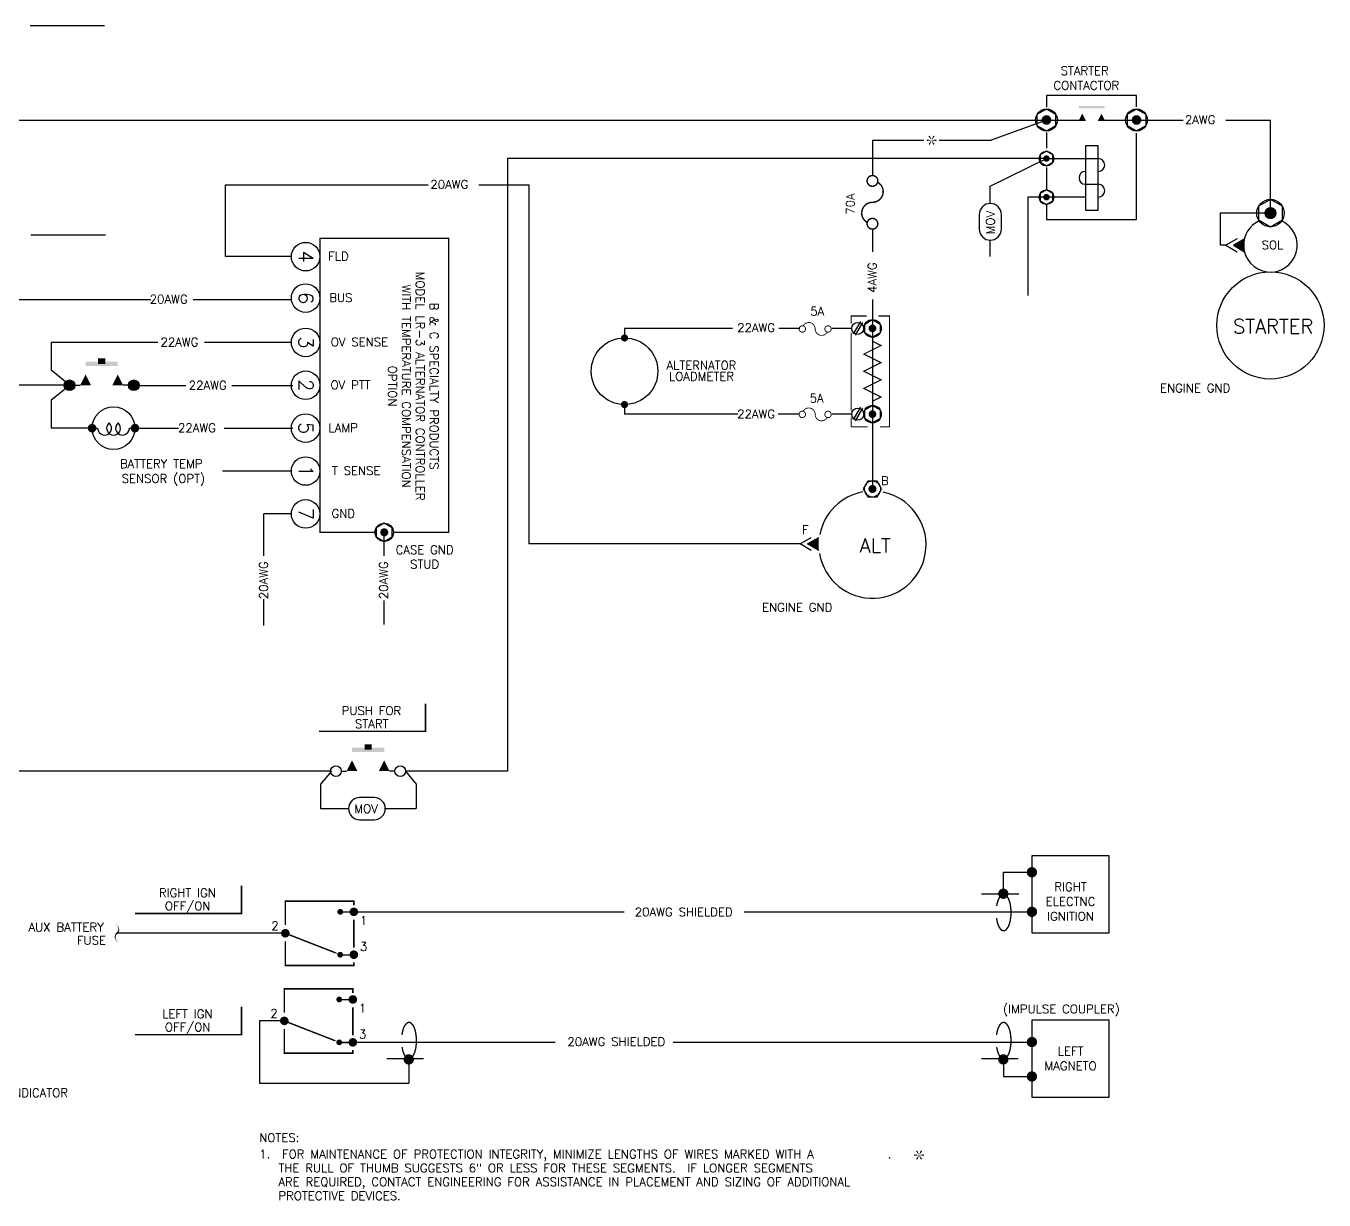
# Model space of a CAD drawing. Extents: x 0.7 to 32.5, y -19.5 to 25.
# Drawn here: x 7.57 to 16.66, y 2.59 to 10.8 of the extents above; entities that cross this region are included whole.
import ezdxf
from ezdxf.enums import TextEntityAlignment as Align

# ---------------------------------------------------------------- set-up
doc = ezdxf.new("R2010")
doc.units = 0
doc.header["$LTSCALE"] = 0.5
doc.linetypes.add('HIDDEN', pattern=[0])
doc.layers.get('0').update_dxf_attribs({"linetype": 'CONTINUOUS'})
doc.styles.get("Standard").update_dxf_attribs({"font": 'ROMANS'})

# ---------------------------------------------------------------- blocks, each defined once
blk = doc.blocks.new('LAMP')
at = {"color": 0}
for p, q in [((0, 0), (0.03877701951980583, 0)), ((0.2612229804801958, 0), (0.3000000000000007, 0))]:
    blk.add_line(p, q, dxfattribs=at)
at = {"color": 0, "const_width": 0.03}
for points in [[(-0.01499999999999968, 0, 1), (0.01499999999999968, 0, 1)], [(0.285000000000001, 0, 1), (0.3150000000000004, 0, 1)]]:
    blk.add_lwpolyline(points, format="xyb", close=True, dxfattribs=at)
at = {"color": 0}
blk.add_circle((0.1500000000000004, 0), 0.15, dxfattribs=at)
for centre, start, end in [((0.08719172867000857, 0), 180, 49.56020690844326), ((0.1500000000000004, 0), 130.4397930915567, 49.56020690844189), ((0.212808271329993, 0), 130.4397930915589, 0)]:
    blk.add_arc(centre, 0.04841470915020239, start, end, dxfattribs=at)
blk = doc.blocks.new('SPADETERM')
at = {"color": 0}
for p, q in [((0, 0), (-0.09778629398190475, 0.0564569431535098)), ((-0.09778629398190475, -0.0564569431535098), (0, 0)), ((0.06509466086077254, 0), (-0.03269163312113221, 0.0564569431535098)), ((-0.03269163312113221, -0.0564569431535098), (0.06509466086077254, 0))]:
    blk.add_line(p, q, dxfattribs=at)
blk = doc.blocks.new('SPADTERM')
at = {"color": 0, "xscale": 0.8, "yscale": 0.8, "zscale": 0.8, "rotation": 270}
blk.add_blockref('SPADETERM', (0, 0.05207572868861732), dxfattribs=at)
blk = doc.blocks.new('FUSE')
at = {"color": 0, "const_width": 0.01}
blk.add_lwpolyline([(0.1404259733037172, -0.03625724772812688, -729.2147678623838), (0.1406250000000036, -0.03630921887069505, -0.7745966692415445), (0, 0, 0.7745966692414826), (-0.1406250000000036, 0.03630921887069505, 55.55771820439573), (-0.1380376597728556, 0.03554085559310494, 55.55771820439573)], format="xyb", dxfattribs=at)
blk = doc.blocks.new('DOT')
at = {"color": 0, "const_width": 0.025}
blk.add_lwpolyline([(-0.01249999999999929, 0, 1), (0.01249999999999929, 0, 1)], format="xyb", close=True, dxfattribs=at)
blk = doc.blocks.new('PB')
at = {"color": 0}
for p, q in [((0.03749999999999964, 0), (0.07499999999999929, 0)), ((0.4124999999999996, 0), (0.375, 0))]:
    blk.add_line(p, q, dxfattribs=at)
for centre in [(0, 0), (0.4500000000000002, 0)]:
    blk.add_circle(centre, 0.03749999999999964, dxfattribs=at)
for points in [[(0.07499999999999929, 0), (0.1499999999999995, 0), (0.1124999999999998, 0.07500000000000018)], [(0.375, 0), (0.375, 0), (0.2999999999999998, 0), (0.3374999999999995, 0.07500000000000018)]]:
    blk.add_solid(points, dxfattribs=at)
for points in [[(0.1999999999999993, 0.1500000000000004), (0.25, 0.1500000000000004), (0.1999999999999993, 0.1875), (0.25, 0.1875)], [(0.3374999999999995, 0.1350000000000007), (0.3374999999999995, 0.165), (0.1124999999999998, 0.1350000000000007), (0.1124999999999998, 0.165)]]:
    blk.add_trace(points, dxfattribs=at)
blk = doc.blocks.new('CUTOFF')
at = {"color": 0}
blk.add_lwpolyline([(-0.1278728342885813, -0.02914608058412682, 0, 0.02, -0.591879645207404), (0, 0, 0.02, 0, 0.591879645207404), (0.1278728342885955, 0.02914608058414103, 0, 0, 0.591879645207404)], format="xyseb", dxfattribs=at)
blk = doc.blocks.new('STAR')
at = {"color": 0}
for points in [[(-6.661338147750939e-16, 0, 0, 0.01, 0), (-0.03000000000000069, 0, 0, 0, 0)], [(-9.992007221626409e-16, 0, 0, 0.01, 0), (-0.01500000000000112, 0.02598076211353373, 0, 0, 0)], [(-5.551115123125783e-16, -8.881784197001252e-16, 0, 0.01, 0), (-0.01500000000000079, -0.02598076211353373, 0, 0, 0)], [(-6.661338147750939e-16, 8.881784197001252e-16, 0, 0.01, 0), (0.01499999999999946, 0.02598076211353373, 0, 0, 0)], [(-8.881784197001252e-16, 0, 0, 0.01, 0), (0.01499999999999924, -0.02598076211353373, 0, 0, 0)], [(-6.661338147750939e-16, 0, 0, 0.01, 0), (0.02999999999999936, 0, 0, 0, 0)]]:
    blk.add_lwpolyline(points, format="xyseb", dxfattribs=at)
at = {"color": 0, "const_width": 0.005}
for points in [[(-0.02750000000000075, 0, 1), (-0.03250000000000064, 0, 1)], [(-0.01375000000000115, 0.02381569860407229, 1), (-0.0162500000000011, 0.02814582562299428, 1)], [(0.01374999999999948, 0.02381569860407318, 1), (0.01624999999999943, 0.02814582562299517, 1)], [(0.02749999999999941, 0, 1), (0.03249999999999931, 0, 1)], [(-0.01375000000000082, -0.02381569860407318, 1), (-0.01625000000000076, -0.02814582562299517, 1)], [(0.01374999999999926, -0.02381569860407229, 1), (0.01624999999999921, -0.02814582562299428, 1)]]:
    blk.add_lwpolyline(points, format="xyb", close=True, dxfattribs=at)

msp = doc.modelspace()

# ---------------------------------------------------------------- linework, layer by layer
at = {"color": 0}
for p, q in [((8.123872014132495, 10.80349071395825), (7.60221872022795, 10.80349071395825)), ((6.589930838815071, 10.14544232639439), (14.7136135484173, 10.14544232639439)), ((14.7136135484173, 10.14544232639439), (14.3270994927853, 10.00379698492486)), ((14.73470470707383, 10.14544232639439), (14.98621853773771, 10.14544232639439)), ((15.07621853773762, 10.14544232639439), (15.34361354841731, 10.14544232639439)), ((15.34361354841731, 10.14544232639439), (15.67099876689758, 10.14544232639439)), ((15.96898417381218, 10.14544232639439), (16.28061018959167, 10.14544232639439)), ((16.28061018959167, 9.493880837359157), (16.28061018959167, 10.14544232639439)), ((13.49607577191827, 10.00379698492486), (13.49607577191827, 9.756133926315684)), ((13.49607577191827, 10.00379698492486), (13.85525697025149, 10.00379698492486)), ((13.96384653230179, 10.00379698492486), (14.3270994927853, 10.00379698492486)), ((14.98621853773771, 9.965442326394033), (14.98621853773771, 9.515442326394478)), ((15.07621853773762, 9.965442326394033), (14.98621853773771, 9.965442326394033)), ((15.07621853773762, 9.515442326394478), (15.07621853773762, 9.965442326394033)), ((14.7136135484173, 9.875442326394388), (10.94281898990722, 9.875442326394388)), ((10.94281898990722, 9.875442326394388), (10.94281898990723, 5.589172728789389)), ((14.32066720825444, 9.682495719180146), (14.7136135484173, 9.875442326394388)), ((14.71421596212135, 9.875442326394118), (15.07621853773762, 9.875442326394118)), ((8.97055636858898, 9.18913375323713), (8.97055636858898, 9.692582965763606)), ((8.97055636858898, 9.692582965763606), (10.38864495679197, 9.692582965763606)), ((10.74084218722348, 9.692582965763606), (11.09281898990722, 9.692582965763606)), ((11.09281898990722, 9.692582965763606), (11.09281898990722, 7.178868760886162)), ((14.32066720825444, 9.56155418296666), (14.32066720825444, 9.682495719180146)), ((14.98621853773771, 9.6954423263943), (15.07621853773762, 9.6954423263943)), ((14.7136135484173, 9.605442326394389), (14.58396485713442, 9.605442326394389)), ((14.58396485713442, 9.605442326394389), (14.58396485713442, 8.91719138529905)), ((14.98621853773772, 9.605442326394389), (14.7136135484173, 9.605442326394392)), ((14.24267443586672, 9.483561410578943), (14.24267443586672, 9.3822796242737)), ((14.39865998064216, 9.3822796242737), (14.39865998064216, 9.483561410578943)), ((14.98621853773771, 9.515442326394478), (15.07621853773762, 9.515442326394478)), ((16.28061018959167, 9.493880837359157), (15.92864713123955, 9.493880837359157)), ((15.92864713123955, 9.493880837359157), (15.92864713123955, 9.26888083735938)), ((13.49607577191827, 9.382864092003661), (13.49607577191827, 9.222608413601218)), ((8.12900334199572, 9.339133753237128), (7.607350048091175, 9.339133753237128)), ((14.32066720825444, 9.189506624339394), (14.32066720825444, 9.304286851885983)), ((15.9689125646865, 9.26888083735938), (15.92864713123955, 9.26888083735938)), ((9.430259025987999, 9.18913375323713), (8.97055636858898, 9.18913375323713)), ((6.900147770086996, 8.889133753237129), (8.448105634238674, 8.889133753237129)), ((8.743099615170689, 8.889133753237129), (9.430259025987999, 8.889133753237129)), ((13.49607577191827, 8.888282910663658), (13.49607577191827, 7.563410230455504)), ((13.41226109704534, 8.736174598031027), (13.3617604443506, 8.648704901748333)), ((13.4261175035059, 8.728174598031028), (13.37561685081115, 8.640704901748334)), ((11.76141684326764, 8.687163324725631), (11.76141684326764, 8.620146591067684)), ((12.51600633064896, 8.687163324725631), (11.76141684326764, 8.687163324725631)), ((12.988821722833, 8.687163324725631), (12.84080995376989, 8.687163324725631)), ((13.3511862967288, 8.687163324725631), (13.21495084733619, 8.687163324725631)), ((7.749429962630018, 8.589133753237128), (7.749429962630018, 8.394307402835377)), ((8.495179141834209, 8.589133753237128), (7.749429962630018, 8.589133753237128)), ((9.430259025987999, 8.589133753237128), (8.821555461163246, 8.589133753237128)), ((7.849160624395493, 8.312888003296862), (7.749429962630018, 8.394307402835377)), ((7.840709475578562, 8.289172728789392), (5.934867744822188, 8.289172728789392)), ((7.849160624395493, 8.265457454281918), (7.749429962630018, 8.184038054743404)), ((7.915709475578204, 8.289172728789392), (7.953209475578204, 8.289172728789392)), ((8.290709475578204, 8.289172728789392), (8.253209475578204, 8.289172728789392)), ((8.365625127768768, 8.286658972406062), (8.692887873735453, 8.286658972406062)), ((9.012987725385084, 8.286658972406062), (9.44008843571524, 8.286658972406062)), ((7.749429962630018, 8.184038054743404), (7.749429962630018, 7.989133753237135)), ((11.76141684326764, 8.154180058383577), (11.76141684326764, 8.087163324725632)), ((12.55300927291474, 8.087163324725632), (11.76141684326764, 8.087163324725632)), ((12.98471029419747, 8.087163324725632), (12.83669852513436, 8.087163324725632)), ((13.3511862967288, 8.087163324725632), (13.21495084733619, 8.087163324725632)), ((13.41226109704534, 8.136174598031028), (13.3617604443506, 8.048704901748334)), ((13.4261175035059, 8.128174598031029), (13.37561685081115, 8.040704901748333)), ((8.03618874744757, 7.989133753237135), (7.749429962630018, 7.989133753237135)), ((8.33618874744757, 7.989133753237135), (8.639537898460514, 7.989133753237135)), ((8.959637750110147, 7.989133753237135), (9.44008843571524, 7.989133753237135)), ((8.948671701496542, 7.689904381346058), (9.428957347214167, 7.689904381346058)), ((9.430259025987999, 7.38913375323713), (9.238522868178283, 7.38913375323713)), ((9.238522868178283, 7.09650064534182), (9.238522868178283, 7.38913375323713)), ((10.08023967190742, 7.09650064534182), (10.08023967190742, 7.260062940905091)), ((12.99003292902016, 7.178868760886162), (11.09281898990722, 7.178868760886162)), ((9.238522868178283, 6.608212560386492), (9.238522868178283, 6.791792671793879)), ((10.08023967190742, 6.616299096828418), (10.08023967190742, 6.782960534685255)), ((9.710281500903912, 5.589172728789389), (5.934867744822188, 5.589172728789388)), ((9.710281500903912, 5.589172728789389), (9.634603918970988, 5.497866763878436)), ((10.94281898990723, 5.589172728789389), (10.22807553999902, 5.589172728789389)), ((10.22807553999902, 5.589172728789389), (10.30375312193195, 5.497866763878436)), ((9.634603918970988, 5.497866763878436), (9.63460391897099, 5.326742765366543)), ((10.30375312193195, 5.497866763878436), (10.30375312193195, 5.326742765366542)), ((10.00922605757601, 5.404735537754261), (9.90794427127077, 5.404735537754261)), ((9.63460391897099, 5.326742765366543), (9.829951498883053, 5.326742765366542)), ((10.08721882996373, 5.326742765366542), (10.30375312193195, 5.326742765366542)), ((9.90794427127077, 5.248749992978823), (10.00922605757601, 5.248749992978823)), ((14.41196583468384, 4.881686708104093), (14.61182112834391, 4.881686708104093)), ((14.41196583468384, 4.738390211487111), (14.41196583468384, 4.881686708104093)), ((14.5202317080759, 4.727493097038382), (14.25862614459744, 4.727493097038382)), ((9.772165331784926, 4.604749211891541), (9.867436875250846, 4.604749211891541)), ((9.867436875250846, 4.604749211891541), (11.7590273026849, 4.604749211891541)), ((12.59865706654776, 4.604749211891541), (14.6118211283439, 4.604749211891541)), ((9.387865484116023, 4.454788187443799), (8.21010603980645, 4.454788187443799)), ((9.772165331784926, 4.304749211891542), (9.867436875250846, 4.304749211891543)), ((9.76525954042384, 3.991390820671469), (9.860531083889759, 3.991390820671469)), ((9.380959692754937, 3.841429796223728), (9.208100189567734, 3.841429796223728)), ((9.208100189567734, 3.841429796223728), (9.208100189567734, 3.405529396581698)), ((9.76525954042384, 3.691390820671471), (9.860531083889759, 3.691390820671471)), ((9.770745388321899, 3.693717044895487), (11.27587679209526, 3.693717044895487)), ((12.10147951693378, 3.693717044895485), (14.61182112834391, 3.693717044895485)), ((10.3543221188272, 3.575886699938317), (10.09846303707319, 3.575886699938317)), ((10.25180272715959, 3.564989585489591), (10.25180272715959, 3.405529396581698)), ((14.51448522635145, 3.575886699938317), (14.25862614459744, 3.575886699938317)), ((14.41196583468384, 3.564989585489591), (14.41196583468384, 3.452473832091031)), ((14.41196583468384, 3.452473832091031), (14.61182112834391, 3.452473832091031)), ((9.208100189567734, 3.405529396581698), (10.25180272715959, 3.405529396581698))]:
    msp.add_line(p, q, dxfattribs=at)
at = {"color": 0, "linetype": 'HIDDEN'}
for points in [[(14.7136135484173, 10.31619554974496), (14.7136135484173, 10.23495502284798)], [(15.34361354841731, 10.23820724695762), (15.34361354841731, 10.31619554974496), (14.71374517412507, 10.31619554974496)], [(14.7136135484173, 10.05770880887254), (14.7136135484173, 9.947595461255066)], [(14.7136135484173, 9.548692404427388), (14.7136135484173, 9.449875986378572), (15.34361354841731, 9.449875986378572), (15.34361354841731, 10.0544565847629)], [(14.7136135484173, 9.813146564145569), (14.7136135484173, 9.660213554396993)]]:
    msp.add_lwpolyline(points, dxfattribs=at)
at = {"color": 0}
for points in [[(14.78018035205327, 10.18387468839271), (14.7136135484173, 10.22230705039102), (14.64704674478134, 10.18387468839271), (14.64704674478134, 10.10700996439607), (14.7136135484173, 10.06857760239776), (14.78018035205327, 10.10700996439607)], [(15.41018035205327, 10.18387468839271), (15.34361354841731, 10.22230705039102), (15.27704674478134, 10.18387468839271), (15.27704674478134, 10.10700996439607), (15.34361354841731, 10.06857760239776), (15.41018035205327, 10.10700996439607)], [(14.75799141750795, 9.901063901059931), (14.7136135484173, 9.926685475725478), (14.66923567932666, 9.901063901059931), (14.66923567932666, 9.849820751728846), (14.7136135484173, 9.8241991770633), (14.75799141750795, 9.849820751728846)], [(14.75799141750795, 9.631063901059932), (14.7136135484173, 9.656685475725478), (14.66923567932666, 9.631063901059932), (14.66923567932666, 9.579820751728846), (14.7136135484173, 9.5541991770633), (14.75799141750795, 9.579820751728846)], [(16.36381869413663, 9.54192128985705), (16.28061018959166, 9.589961742354948), (16.19740168504671, 9.54192128985705), (16.19740168504671, 9.44584038486126), (16.28061018959166, 9.397799932363366), (16.36381869413663, 9.44584038486126)], [(13.44282232900951, 8.717909214324285), (13.49607577191828, 8.748655103922937), (13.54932921482705, 8.717909214324285), (13.54932921482705, 8.65641743512698), (13.49607577191828, 8.625671545528325), (13.44282232900951, 8.65641743512698)], [(13.44282232900951, 8.117909214324284), (13.49607577191828, 8.148655103922938), (13.54932921482705, 8.117909214324284), (13.54932921482705, 8.05641743512698), (13.49607577191828, 8.025671545528326), (13.44282232900951, 8.05641743512698)], [(13.46404880358635, 7.618882566818809), (13.43202183525441, 7.563410230455507), (13.46404880358635, 7.507937894092206), (13.5281027402502, 7.507937894092206), (13.56012970858214, 7.563410230455507), (13.5281027402502, 7.618882566818809)], [(10.13571200827072, 7.292089909237021), (10.08023967190742, 7.324116877568952), (10.02476733554412, 7.292089909237021), (10.02476733554412, 7.228035972573161), (10.08023967190742, 7.196009004241227), (10.13571200827072, 7.228035972573161)], [(14.61182112834391, 4.99754591650964), (14.61182112834391, 4.457545916510178), (15.15182112834337, 4.457545916510178), (15.15182112834337, 4.99754591650964)], [(14.61182112834391, 3.847032849424799), (14.61182112834391, 3.307032849425336), (15.15182112834337, 3.307032849425336), (15.15182112834337, 3.847032849424799)]]:
    msp.add_lwpolyline(points, close=True, dxfattribs=at)
for points, const_width in [([(14.69673854841732, 10.14544232639439, 1), (14.73048854841729, 10.14544232639439, 1)], 0.03374999999996624), ([(15.32673854841732, 10.14544232639439, 1), (15.36048854841729, 10.14544232639439, 1)], 0.03374999999996624), ([(14.70236354841732, 9.875442326394388, 1), (14.72486354841729, 9.875442326394388, 1)], 0.0224999999999775), ([(14.70236354841732, 9.605442326394389, 1), (14.72486354841729, 9.605442326394389, 1)], 0.0224999999999775), ([(16.25951643959169, 9.493880837359157, 1), (16.30170393959165, 9.493880837359157, 1)], 0.04218749999995781), ([(13.50957577191826, 8.687163324725631, -1), (13.48257577191829, 8.687163324725631, -1)], 0.026999999999973), ([(7.859459475578204, 8.289172728789392, 1), (7.896959475578205, 8.289172728789392, 1)], 0.0375), ([(8.309459475578203, 8.289172728789392, 1), (8.346959475578204, 8.289172728789392, 1)], 0.0375), ([(13.50957577191826, 8.087163324725632, -1), (13.48257577191829, 8.087163324725632, -1)], 0.026999999999973), ([(13.49607577191827, 7.54934773045552, 1), (13.49607577191827, 7.577472730455491, 1)], 0.02812499999997187), ([(10.06617717190743, 7.260062940905091, 1), (10.09430217190741, 7.260062940905091, 1)], 0.02812499999997187), ([(14.59382112834391, 4.881686708104093, 1), (14.62982112834391, 4.881686708104093, 1)], 0.036), ([(14.39383410864691, 4.73143577592753, -1), (14.42983410864691, 4.73143577592753, -1)], 0.036), ([(9.852436875250845, 4.604749211891541, 1), (9.882436875250846, 4.604749211891541, 1)], 0.03), ([(14.59382112834391, 4.604749211891541, 1), (14.62982112834391, 4.604749211891541, 1)], 0.036), ([(9.762165331784924, 4.604749211891541, 1), (9.782165331784928, 4.604749211891541, 1)], 0.02), ([(9.372865484116023, 4.454788187443799, 1), (9.402865484116024, 4.454788187443799, 1)], 0.03), ([(9.762165331784924, 4.304749211891542, 1), (9.782165331784928, 4.304749211891542, 1)], 0.02), ([(9.852436875250845, 4.304749211891543, 1), (9.882436875250846, 4.304749211891543, 1)], 0.03), ([(9.755259540423838, 3.991390820671469, 1), (9.775259540423841, 3.991390820671469, 1)], 0.02), ([(9.845531083889759, 3.991390820671469, 1), (9.87553108388976, 3.991390820671469, 1)], 0.03), ([(9.365959692754936, 3.841429796223728, 1), (9.395959692754937, 3.841429796223728, 1)], 0.03), ([(14.59382112834391, 3.693717044895485, 1), (14.62982112834391, 3.693717044895485, 1)], 0.036), ([(9.755259540423838, 3.691390820671471, 1), (9.775259540423841, 3.691390820671471, 1)], 0.02), ([(9.845531083889759, 3.691390820671471, 1), (9.87553108388976, 3.691390820671471, 1)], 0.03), ([(10.23367100112266, 3.571944021049169, 1), (10.26967100112266, 3.571944021049169, 1)], 0.036), ([(14.39383410864691, 3.571944021049169, 1), (14.42983410864691, 3.571944021049169, 1)], 0.036), ([(14.59382112834391, 3.452473832091031, 1), (14.62982112834391, 3.452473832091031, 1)], 0.036)]:
    msp.add_lwpolyline(points, format="xyb", close=True, dxfattribs=dict(at, const_width=const_width))
for points, const_width in [([(9.936957913727055, 9.318204565569168), (9.630241471907869, 9.318204565569168), (9.630241471907869, 7.260062940905091), (10.01618573524356, 7.260062940905091)], 0.01), ([(10.14429360857128, 7.260062940905091), (10.53023787190697, 7.260062940905091), (10.53023787190697, 9.318204565569168), (9.870307588744046, 9.318204565569168)], 0.01), ([(13.34702437368396, 8.720099224373671), (13.34702437368396, 8.773861457100741), (13.45480811654971, 8.773861457100741)], 0.008), ([(13.53820848758987, 8.773861457100741), (13.61476566416275, 8.773861457100741), (13.61476566416275, 7.997810166969288), (13.54958126545899, 7.997810166969288)], 0.008), ([(13.34702437368396, 8.111894066114003), (13.34702437368396, 8.65760238240667)], 0.008), ([(13.49607577191828, 8.627163324725633), (13.49607577191828, 8.597163324725631), (13.55607577191828, 8.567163324725632), (13.43607577191828, 8.50716332472563), (13.55607577191828, 8.447163324725631), (13.43607577191828, 8.387163324725632), (13.55607577191828, 8.32716332472563), (13.43607577191828, 8.267163324725631), (13.55607577191828, 8.20716332472563), (13.49607577191828, 8.177163324725631), (13.49607577191828, 8.14716332472563)], 0.008), ([(13.34702437368396, 7.997810166969288), (13.34702437368396, 8.062324765897749)], 0.008), ([(13.46238996846245, 7.997810166969288), (13.34702437368396, 7.997810166969288)], 0.008), ([(9.387865484116023, 4.513408198200678), (9.387865484116023, 4.679788187443799), (9.867436875250846, 4.679788187443799), (9.867436875250846, 4.651089357620975)], 0.0110390673), ([(9.867436875250846, 4.549640082258651), (9.867436875250846, 4.353987908345597)], 0.0110390673), ([(9.387865484116023, 4.397466169215164), (9.387865484116023, 4.229788187443798), (9.867436875250846, 4.229788187443798), (9.867436875250846, 4.250123174046074)], 0.0110390673), ([(9.380959692754937, 3.900049806980607), (9.380959692754937, 4.066429796223728), (9.860531083889759, 4.066429796223728), (9.860531083889759, 4.037730966400904)], 0.0110390673), ([(9.860531083889759, 3.936281691038579), (9.860531083889759, 3.740629517125526)], 0.0110390673), ([(9.380959692754937, 3.784107777995093), (9.380959692754937, 3.616429796223727), (9.860531083889759, 3.616429796223727), (9.860531083889759, 3.636764782826003)], 0.0110390673)]:
    msp.add_lwpolyline(points, dxfattribs=dict(at, const_width=const_width))
for points in [[(10.36950821869454, 6.06244765258127, 0, 0, 0), (9.624621265311369, 6.06244765258127, 0, 0, 0), (9.624621265311369, 5.867582311816294, 0.01125, 0.01125, 0), (10.36950821869454, 5.867582311816294, 0.01125, 0.01125, 0)], [(9.081555410685308, 4.787575945460754, 0, 0, 0), (8.336668457302132, 4.787575945460754, 0, 0, 0), (8.336668457302132, 4.592710604695779, 0.01125, 0.01125, 0), (9.081555410685308, 4.592710604695779, 0.01125, 0.01125, 0)], [(9.081555410685308, 3.940107971871563, 0, 0, 0), (8.336668457302132, 3.940107971871563, 0, 0, 0), (8.336668457302132, 3.745242631106588, 0.01125, 0.01125, 0), (9.081555410685308, 3.745242631106588, 0.01125, 0.01125, 0)]]:
    msp.add_lwpolyline(points, format="xyseb", close=True, dxfattribs=at)
at = {"color": 0, "const_width": 0.009600000000000001}
for points in [[(14.36519457031823, 4.645325807859479, -0.005294010005868618), (14.36622625546228, 4.651907136038435, -0.05466851896899956), (14.3770211760862, 4.690121470152405, -0.09761432446322021), (14.39687336739416, 4.72047858557854, -0.2019380871976843), (14.41353309427653, 4.727493097038382, -0.2019380871976881), (14.43019282115891, 4.72047858557854, -0.09761432446322814), (14.45004501246687, 4.690121470152405, -0.05466851896898944), (14.46083993309079, 4.651907136038435, -0.04154435050051954), (14.46516874416956, 4.599898381676336, -0.04154435050052599), (14.46083993309079, 4.547889627314238, -0.05466851896899208), (14.45004501246687, 4.509675293200267, -0.0976143244632253), (14.43019282115891, 4.479318177774134, -0.2019380871976909), (14.41353309427653, 4.472303666314289, -0.2019380871976738), (14.39687336739416, 4.479318177774136, -0.09761432446319672), (14.3770211760862, 4.509675293200267, -0.0546685189689828), (14.36622625546228, 4.547889627314234, -0.009990403471888749), (14.36439621166079, 4.560326192719552, -0.04154435050053698)], [(10.20503146279398, 3.658053989117223, 0.005294010005868618), (10.20606314793803, 3.651472660938263, 0.05466851896899956), (10.21685806856195, 3.613258326824293, 0.09761432446322021), (10.23671025986991, 3.582901211398162, 0.2019380871976843), (10.25336998675229, 3.575886699938317, 0.2019380871976881), (10.27002971363466, 3.58290121139816, 0.09761432446322814), (10.28988190494262, 3.613258326824293, 0.05466851896898944), (10.30067682556655, 3.651472660938267, 0.04154435050051954), (10.30500563664532, 3.703481415300362, 0.04154435050052599), (10.30067682556655, 3.755490169662461, 0.05466851896899208), (10.28988190494262, 3.793704503776435, 0.0976143244632253), (10.27002971363466, 3.824061619202566, 0.2019380871976909), (10.25336998675229, 3.831076130662409, 0.2019380871976738), (10.23671025986991, 3.824061619202566, 0.09761432446319672), (10.21685806856195, 3.793704503776435, 0.0546685189689828), (10.20606314793803, 3.755490169662465, 0.009990403471888749), (10.20423310413654, 3.743053604257146, 0.04154435050053698)], [(14.36519457031823, 3.658053989117223, 0.005294010005868618), (14.36622625546228, 3.651472660938263, 0.05466851896899956), (14.3770211760862, 3.613258326824293, 0.09761432446322021), (14.39687336739416, 3.582901211398162, 0.2019380871976843), (14.41353309427653, 3.575886699938317, 0.2019380871976881), (14.43019282115891, 3.58290121139816, 0.09761432446322814), (14.45004501246687, 3.613258326824293, 0.05466851896898944), (14.46083993309079, 3.651472660938267, 0.04154435050051954), (14.46516874416956, 3.703481415300362, 0.04154435050052599), (14.46083993309079, 3.755490169662461, 0.05466851896899208), (14.45004501246687, 3.793704503776435, 0.0976143244632253), (14.43019282115891, 3.824061619202566, 0.2019380871976909), (14.41353309427653, 3.831076130662409, 0.2019380871976738), (14.39687336739416, 3.824061619202566, 0.09761432446319672), (14.3770211760862, 3.793704503776435, 0.0546685189689828), (14.36622625546228, 3.755490169662465, 0.009990403471888749), (14.36439621166079, 3.743053604257146, 0.04154435050053698)]]:
    msp.add_lwpolyline(points, format="xyb", dxfattribs=at)
at = {"color": 0}
for points in [[(9.387865484116023, 4.454788187443799, 0.01, 0.01, 0), (9.66701521008715, 4.345990817558897, 0.06, 0, 0), (9.752660963035986, 4.312610764505902, 0, 0, 0)], [(9.380959692754937, 3.841429796223728, 0.01, 0.01, 0), (9.660109418726064, 3.732632426338826, 0.06, 0, 0), (9.7457551716749, 3.699252373285831, 0, 0, 0)]]:
    msp.add_lwpolyline(points, format="xyseb", dxfattribs=at)
for centre, radius in [((14.7136135484173, 10.14544232639439), 0.07686472399663248), ((15.34361354841731, 10.14544232639439), 0.07686472399663248), ((14.7136135484173, 9.875442326394388), 0.05124314933108796), ((14.7136135484173, 9.605442326394389), 0.05124314933108796), ((16.28061018959166, 9.493880837359157), 0.09608090499579061), ((16.28061018959167, 9.493880837359157), 0.03749999999996215), ((9.530259025987998, 9.18913375323713), 0.1), ((16.28061018959167, 8.707929058268842), 0.374999999999625), ((9.530259025987998, 8.899216475944588), 0.1), ((13.39320202951618, 8.687163324725631), 0.04201573278738238), ((13.49607577191828, 8.687163324725631), 0.06149177919730599), ((13.49607577191828, 8.687163324725631), 0.05999999999999979), ((9.530259025987998, 8.589133753237128), 0.1), ((11.76141684326764, 8.38716332472563), 0.2329832663420532), ((9.530259025987998, 8.289133753237131), 0.1), ((7.878209475578204, 8.289172728789392), 0.03749999999999964), ((8.328209475578204, 8.289172728789392), 0.03749999999999964), ((9.530259025987998, 7.989133753237135), 0.1), ((13.39320202951618, 8.087163324725632), 0.04201573278738238), ((13.49607577191828, 8.087163324725632), 0.06149177919730599), ((9.530259025987998, 7.68913375323713), 0.1), ((13.49607577191827, 7.563410230455507), 0.05624999999994455), ((9.530259025987998, 7.38913375323713), 0.1), ((10.08023967190742, 7.260062940905091), 0.06405393666385996)]:
    msp.add_circle(centre, radius, dxfattribs=at)
for centre, radius, start, end in [((15.07621853773762, 9.830442326394163), 0.04499999999995458, 270, 90), ((14.98621853773771, 9.740442326394252), 0.04499999999995511, 90, 270), ((15.07621853773762, 9.650442326394344), 0.04499999999995458, 270, 90), ((14.32066720825444, 9.483561410578943), 0.07799277238771937, 0, 180), ((14.32066720825444, 9.3822796242737), 0.07799277238771937, 180, 0), ((16.28061018959167, 9.26888083735938), 0.1874999999998125, 114.8711614151922, 181.7134546468403), ((16.28061018959167, 9.26888083735938), 0.1874999999998125, 181.7134546468403, 65.12883858481136), ((13.49607577191827, 7.173719876599361), 0.374999999999625, 189.5288726264197, 78.47662340073997), ((13.49607577191827, 7.173719876599361), 0.374999999999625, 100.3237550180997, 169.0232062297209), ((9.90794427127077, 5.326742765366542), 0.07799277238771937, 90, 270), ((10.00922605757601, 5.326742765366542), 0.07799277238771937, 270, 90)]:
    msp.add_arc(centre, radius, start, end, dxfattribs=at)
for points in [[(14.98621853773771, 10.14544232639439), (14.96371853773774, 10.19044232639435), (14.94121853773776, 10.14544232639439)], [(15.07621853773762, 10.14544232639439), (15.0987185377376, 10.19044232639435), (15.12121853773758, 10.14544232639439)], [(16.02098829337512, 9.26888083735938), (16.09921732856064, 9.314046391882187), (16.09921732856064, 9.223715282836572)], [(7.953209475578204, 8.289172728789392), (8.028209475578203, 8.289172728789392), (7.990709475578205, 8.364172728789391)], [(8.253209475578204, 8.289172728789392), (8.253209475578204, 8.289172728789392), (8.178209475578205, 8.289172728789392), (8.215709475578203, 8.364172728789391)], [(13.04210865770878, 7.178868760886162), (13.1203376928943, 7.133703206363355), (13.1203376928943, 7.224034315408969)]]:
    msp.add_solid(points, dxfattribs=at)
for points in [[(14.94121853773776, 10.24444232639429), (14.94121853773776, 10.22644232639431), (15.12121853773758, 10.24444232639429), (15.12121853773758, 10.22644232639431)], [(8.215709475578203, 8.424172728789394), (8.215709475578203, 8.454172728789391), (7.990709475578205, 8.424172728789394), (7.990709475578205, 8.454172728789391)], [(8.078209475578204, 8.439172728789394), (8.128209475578204, 8.439172728789394), (8.078209475578204, 8.476672728789392), (8.128209475578204, 8.476672728789392)]]:
    msp.add_trace(points, dxfattribs=at)

# ---------------------------------------------------------------- block references
for name, p in [('STAR', (13.90955175127664, 10.00379698492486)), ('DOT', (11.76141684326764, 8.620146591067684)), ('DOT', (11.76141684326764, 8.154180058383577)), ('LAMP', (8.03618874744757, 7.989133753237135)), ('PB', (9.742145752822157, 5.589172728789388)), ('STAR', (13.82191036971244, 2.902433026924716))]:
    msp.add_blockref(name, p, dxfattribs=at)
at = {"color": 0, "rotation": 270}
for name, p in [('FUSE', (13.49595969608955, 9.569397456643578)), ('SPADTERM', (15.9689125646865, 9.26888083735938))]:
    msp.add_blockref(name, p, dxfattribs=at)
at = {"color": 0}
for name, p, xscale, yscale, zscale in [('FUSE', (13.09528651637245, 8.683230579847253), 0.6, 0.6, 0.6), ('FUSE', (13.09528651637245, 8.085541289828456), 0.6, 0.6, 0.6), ('DOT', (10.25336998675229, 3.575886699938317), 0.4800000000000001, 0.4800000000000001, 0.4800000000000001), ('DOT', (14.41353309427653, 3.575886699938317), 0.4800000000000001, 0.4800000000000001, 0.4800000000000001)]:
    msp.add_blockref(name, p, dxfattribs=dict(at, xscale=xscale, yscale=yscale, zscale=zscale))
at = {"color": 0, "xscale": -1, "rotation": 270}
msp.add_blockref('SPADTERM', (12.99003292902016, 7.178868760886162), dxfattribs=at)
at = {"color": 0}
for name, p, xscale, yscale, zscale, rotation in [('DOT', (14.41353309427653, 4.727493097038382), -0.4800000000000001, 0.4800000000000001, 0.4800000000000001, 180), ('CUTOFF', (8.21010603980645, 4.454788187443799), 0.5, 0.5, 0.5, 270)]:
    msp.add_blockref(name, p, dxfattribs=dict(at, xscale=xscale, yscale=yscale, zscale=zscale, rotation=rotation))

# ---------------------------------------------------------------- texts
for s, height, p in [('STARTER', 0.05999999999994, (14.81245320706342, 10.46029605182729)), ('CONTACTOR', 0.05999999999994, (14.76232265123881, 10.35743890897026)), ('2AWG', 0.05999961599994003, (15.6822176712796, 10.11792017710457)), ('20AWG', 0.05999961599994003, (10.40324084178679, 9.66506081647379)), ('20AWG', 0.05999961599994003, (8.439581904353625, 8.861611603947313)), ('22AWG', 0.05999961599994003, (8.51489951650648, 8.561611603947313)), ('22AWG', 0.05999961599994003, (8.712608248407717, 8.259136823116247)), ('22AWG', 0.05999961599994003, (8.637290636254866, 7.961611603947319)), ('BATTERY TEMP', 0.06, (8.230454014498545, 7.710051790825244)), ('SENSOR (OPT)', 0.06, (8.243239749335704, 7.606407797812969)), ('B', 0.06, (13.55561091632696, 7.59196235553829)), ('MOV', 0.05999999999994, (9.870225404458528, 5.29621935324544)), ('(IMPULSE COUPLER)', 0.05999999999994002, (14.40897447859692, 3.894982606256799)), ('GPS COURSE DIRECTION INDICATOR', 0.06, (6.453151679412147, 3.308425250103259)), ('NOTES:', 0.06, (9.205402810632862, 2.994684301428272)), ('1.  FOR MAINTENANCE OF PROTECTION INTEGRITY, MINIMIZE LENGTHS OF WIRES MARKED WITH A    .', 0.06, (9.205402810632862, 2.87937021511283)), ('   THE RULL OF THUMB SUGGESTS 6" OR LESS FOR THESE SEGMENTS.  IF LONGER SEGMENTS', 0.06, (9.205402810632862, 2.782227357969973)), ('   ARE REQUIRED, CONTACT ENGINEERING FOR ASSISTANCE IN PLACEMENT AND SIZING OF ADDITIONAL', 0.06, (9.205402810632862, 2.685084500827116)), ('   PROTECTIVE DEVICES.', 0.06, (9.205402810632862, 2.587941643684259))]:
    msp.add_text(s, height=height, dxfattribs=at).set_placement(p)
for s, p in [('70A', (13.37115390042621, 9.482803848922917)), ('MOV', (14.35119062037554, 9.344560757461458)), ('4AWG', (13.52458519488828, 8.9354628065045)), ('20AWG', (9.265720833429555, 6.792523163863066)), ('20AWG', (10.10548718307488, 6.792523163863066))]:
    msp.add_text(s, height=0.05999999999994, rotation=90, dxfattribs=at).set_placement(p)
for s, height, p in [('SOL', 0.06, (16.29438433337906, 9.241062531305246)), ('FLD', 0.05999961599994003, (9.760005038608115, 9.161915592913111)), ('BUS', 0.05999961599994003, (9.776919710618785, 8.87199831562057)), ('5A', 0.06, (13.10963615687069, 8.777033906765205)), ('22AWG', 0.06, (12.68204656422349, 8.662011982538628)), ('STARTER', 0.1, (16.29938791644492, 8.652370850707904)), ('OV SENSE', 0.05999961599994003, (9.906598862700589, 8.56191559291311)), ('ALTERNATOR', 0.06, (12.29968285565911, 8.399104738873016)), ('LOADMETER', 0.06, (12.29968285565911, 8.320955289480084)), ('OV PTT', 0.05999961599994003, (9.844578398661465, 8.261915592913109)), ('ENGINE GND', 0.06, (15.7539463621767, 8.239698746311312)), ('5A', 0.06, (13.10552468596216, 8.169060890419862)), ('22AWG', 0.06, (12.68204656422349, 8.058146880349101)), ('LAMP', 0.05999961599994003, (9.792853821933184, 7.961915592913116)), ('T SENSE', 0.05999961599994003, (9.884045966686362, 7.661915592913108)), ('GND', 0.05999961599994003, (9.793834382629454, 7.361915592913111)), ('F', 0.06, (13.02588081667069, 7.247939749206272)), ('ALT', 0.1, (13.51485349877153, 7.118161669038423)), ('CASE GND', 0.06, (10.36269362667838, 7.107591496803196)), ('STUD', 0.06, (10.36269362667838, 7.006934793904642)), ('ENGINE GND', 0.06, (12.9694119445033, 6.705489564641831)), ('PUSH FOR', 0.05999999999994002, (9.99069332633955, 5.982490685475016)), ('START', 0.05999999999994002, (9.992833107825476, 5.890418695049986)), ('RIGHT IGN', 0.05999999999994002, (8.70274051833031, 4.707618978354502)), ('RIGHT', 0.05999999999994002, (14.88182112834364, 4.750045916509887)), ('OFF/ON', 0.05999999999994002, (8.704880299816237, 4.615546987929473)), ('20AWG SHIELDED', 0.05999999999994002, (12.17549480355165, 4.573667509547398)), ('ELECTNC', 0.05999999999994002, (14.88182112834364, 4.647188773652847)), ('1', 0.06, (9.935533436468742, 4.513817965728924)), ('IGNITION', 0.05999999999994002, (14.88182112834364, 4.543022035533474)), ('AUX BATTERY', 0.05999999999994002, (7.854547913669558, 4.46720254451105)), ('2', 0.06, (9.316317620552717, 4.47734516171159)), ('FUSE', 0.05999999999994002, (8.031138652509668, 4.37513055408602)), ('3', 0.06, (9.935533436468742, 4.331453945642252)), ('LEFT IGN', 0.05999999999994002, (8.70274051833031, 3.860151004765311)), ('2', 0.06, (9.30941182919163, 3.863986770491518)), ('1', 0.06, (9.928627645107655, 3.900459574508853)), ('OFF/ON', 0.05999999999994002, (8.704880299816237, 3.768079014340282)), ('3', 0.06, (9.928627645107655, 3.718095554422181)), ('20AWG SHIELDED', 0.05999999999994002, (11.7039553068969, 3.66585098628117)), ('LEFT', 0.05999999999994002, (14.88182112834364, 3.599532849425045)), ('MAGNETO', 0.05999999999994002, (14.88182112834364, 3.496675706568007))]:
    msp.add_text(s, height=height, dxfattribs=at).set_placement(p, align=Align.CENTER)
for s, height, p in [('4', 0.1, (9.482122625651472, 9.18913375323713)), ('MODEL LR-3 ALTERNATOR CONTROLLER', 0.06, (10.30182843208845, 8.283520447116988)), ('6', 0.1, (9.482122625651472, 8.899216475944588)), ('WITH TEMPERATURE COMPENSATION', 0.06, (10.20468557494559, 8.283520447116988)), ('B & C SPECIALTY PRODUCTS', 0.06, (10.3989712892313, 8.283520447116988)), ('3', 0.1, (9.482122625651472, 8.589133753237128)), ('OPTION', 0.06, (10.10754271780273, 8.283520447116988)), ('2', 0.1, (9.482122625651472, 8.289133753237131)), ('5', 0.1, (9.482122625651472, 7.989133753237135)), ('1', 0.1, (9.482122625651472, 7.68913375323713)), ('7', 0.1, (9.482122625651472, 7.38913375323713))]:
    msp.add_text(s, height=height, rotation=270, dxfattribs=at).set_placement(p, align=Align.CENTER)

doc.saveas('drawing.dxf')
